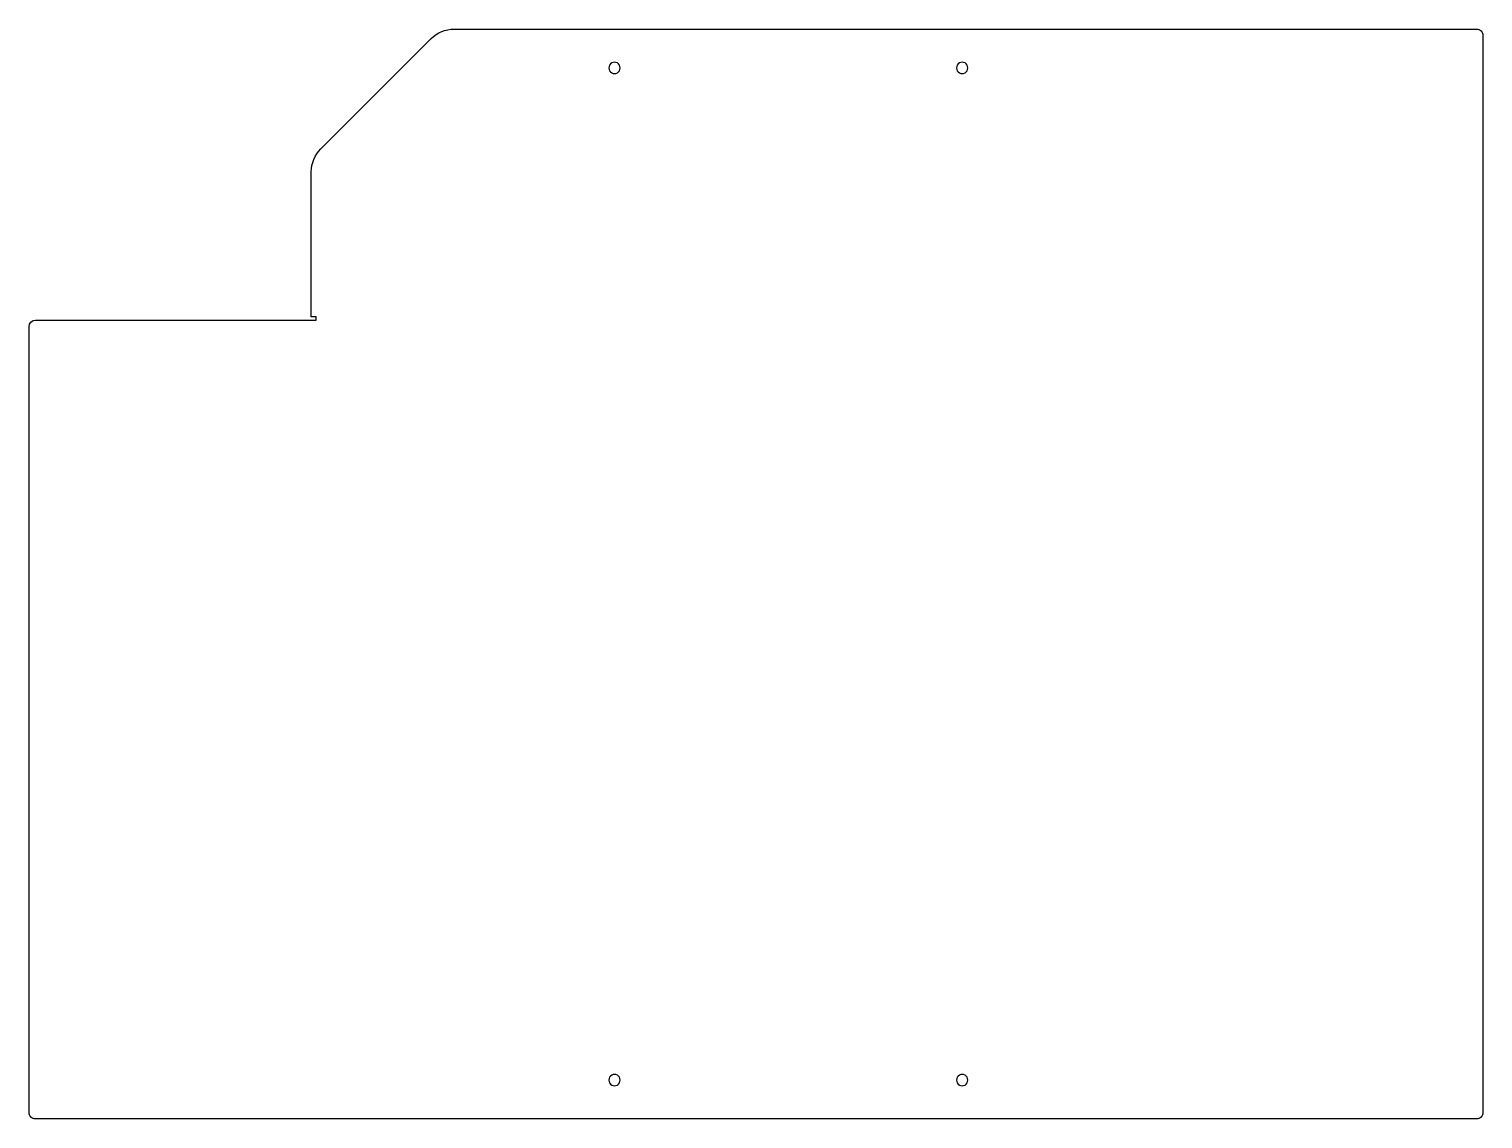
# Model space of a CAD drawing. Extents: x -242 to 207, y 84 to 421.
import ezdxf

# ---------------------------------------------------------------- set-up
doc = ezdxf.new("R2010")
doc.units = 0
doc.layers.add('Layer_1', color=7, linetype='CONTINUOUS')

msp = doc.modelspace()

# ---------------------------------------------------------------- linework, layer by layer
at = {"layer": 'Layer_1', "color": 7}
for p, q in [((-110.835082, 420.779049), (205.284323, 420.779049)), ((207.284333, 418.779053), (207.284333, 85.77948)), ((-152.048231, 383.708029), (-117.90614, 417.85012)), ((-59.477281, 408.779064), (-59.477281, 408.779064)), ((48.022591, 408.779064), (48.022591, 408.779064)), ((-152.048231, 383.708029), (-152.048231, 383.708029)), ((-154.97716, 331.779162), (-154.97716, 376.63697)), ((-242.238997, 85.77948), (-242.238997, 328.779166)), ((-240.239, 330.779162), (-153.477162, 330.779162)), ((-153.477162, 331.779162), (-154.97716, 331.779162)), ((-153.477162, 330.779162), (-153.477162, 331.779162)), ((-59.477281, 95.779447), (-59.477281, 95.779447)), ((48.022591, 95.779447), (48.022591, 95.779447)), ((205.284323, 83.77947), (-240.239, 83.77947))]:
    msp.add_line(p, q, dxfattribs=at)
for points in [[(-117.90614, 417.85012), (-116.030778, 419.725482), (-113.487243, 420.779049), (-110.835082, 420.779049)], [(205.284323, 420.779049), (205.814757, 420.779052), (206.323467, 420.56834), (206.698542, 420.193268)], [(206.698542, 420.193268), (207.073617, 419.818196), (207.284332, 419.309487), (207.284333, 418.779053)], [(-62.102278, 410.294607), (-62.64373, 409.982), (-62.977277, 409.404278), (-62.977277, 408.779064)], [(-60.35228, 410.294607), (-60.893731, 410.607214), (-61.560827, 410.607214), (-62.102278, 410.294607)], [(-59.477281, 408.779064), (-59.477281, 409.404278), (-59.810829, 409.982), (-60.35228, 410.294607)], [(45.397584, 410.294613), (44.85613, 409.982005), (44.522581, 409.404281), (44.522581, 408.779064)], [(47.147589, 410.294613), (46.606135, 410.607221), (45.939037, 410.607221), (45.397584, 410.294613)], [(48.022591, 408.779064), (48.022591, 409.404281), (47.689042, 409.982005), (47.147589, 410.294613)], [(-62.977277, 408.779064), (-62.977277, 408.15385), (-62.64373, 407.576128), (-62.102278, 407.263521)], [(-62.102278, 407.263521), (-61.560827, 406.950914), (-60.893731, 406.950914), (-60.35228, 407.263521)], [(-60.35228, 407.263521), (-59.810829, 407.576128), (-59.477281, 408.15385), (-59.477281, 408.779064)], [(44.522581, 408.779064), (44.522581, 408.153848), (44.85613, 407.576124), (45.397584, 407.263516)], [(45.397584, 407.263516), (45.939037, 406.950907), (46.606135, 406.950907), (47.147589, 407.263516)], [(47.147589, 407.263516), (47.689042, 407.576124), (48.022591, 408.153848), (48.022591, 408.779064)], [(-154.97716, 376.63697), (-154.97716, 379.289131), (-153.923593, 381.832667), (-152.048231, 383.708029)], [(-242.238997, 328.779166), (-242.238997, 329.883734), (-241.343568, 330.779162), (-240.239, 330.779162)], [(-62.102278, 97.29499), (-62.64373, 96.982383), (-62.977277, 96.404661), (-62.977277, 95.779447)], [(-62.977277, 95.779447), (-62.977277, 95.154233), (-62.64373, 94.576511), (-62.102278, 94.263904)], [(-60.35228, 97.29499), (-60.893731, 97.607597), (-61.560827, 97.607597), (-62.102278, 97.29499)], [(-59.477281, 95.779447), (-59.477281, 96.404661), (-59.810829, 96.982383), (-60.35228, 97.29499)], [(-60.35228, 94.263904), (-59.810829, 94.576511), (-59.477281, 95.154233), (-59.477281, 95.779447)], [(45.397584, 97.294996), (44.85613, 96.982387), (44.522581, 96.404663), (44.522581, 95.779447)], [(44.522581, 95.779447), (44.522581, 95.15423), (44.85613, 94.576507), (45.397584, 94.263898)], [(47.147589, 97.294996), (46.606135, 97.607604), (45.939037, 97.607604), (45.397584, 97.294996)], [(48.022591, 95.779447), (48.022591, 96.404663), (47.689042, 96.982387), (47.147589, 97.294996)], [(47.147589, 94.263898), (47.689042, 94.576507), (48.022591, 95.15423), (48.022591, 95.779447)], [(-62.102278, 94.263904), (-61.560827, 93.951297), (-60.893731, 93.951297), (-60.35228, 94.263904)], [(45.397584, 94.263898), (45.939037, 93.95129), (46.606135, 93.95129), (47.147589, 94.263898)], [(-241.653216, 84.36526), (-242.028289, 84.740335), (-242.239001, 85.249045), (-242.238997, 85.77948)], [(207.284333, 85.77948), (207.284336, 85.249043), (207.073622, 84.740331), (206.698547, 84.365256)], [(-240.239, 83.77947), (-240.769434, 83.77947), (-241.278143, 83.990185), (-241.653216, 84.36526)], [(206.698547, 84.365256), (206.323472, 83.990181), (205.81476, 83.779467), (205.284323, 83.77947)]]:
    msp.add_open_spline(points, degree=3, dxfattribs=at)

doc.saveas('drawing.dxf')
